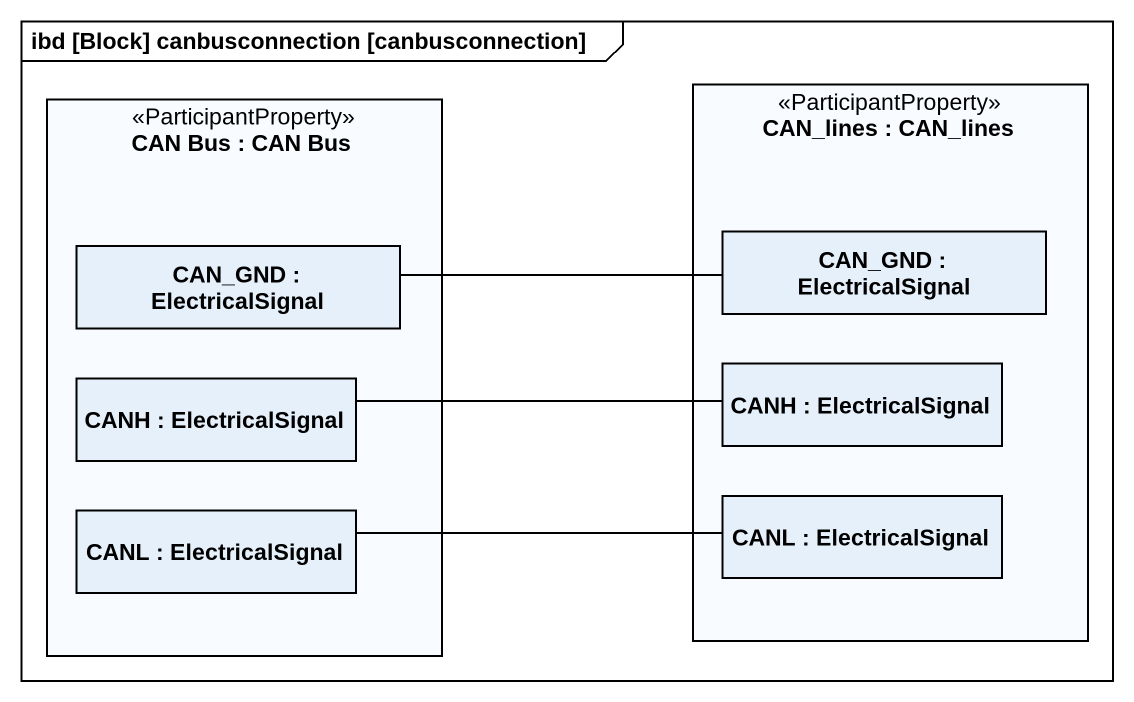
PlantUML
@startuml
mainframe ibd [Block] canbusconnection [canbusconnection]
rectangle "CAN Bus : CAN Bus" as CAN_Bus <<ParticipantProperty>> {
  rectangle "CAN_GND : ElectricalSignal" as CAN_GND
  rectangle "CANH : ElectricalSignal" as CANH
  rectangle "CANL : ElectricalSignal" as CANL_2
}
rectangle "CAN_lines : CAN_lines" as CAN_lines <<ParticipantProperty>> {
  rectangle "CAN_GND : ElectricalSignal" as CAN_GND_2
  rectangle "CANH : ElectricalSignal" as CANH_2
  rectangle "CANL : ElectricalSignal" as CANL
}
CAN_GND -right- CAN_GND_2
CANH -right- CANH_2
CANL_2 -right- CANL
@enduml
